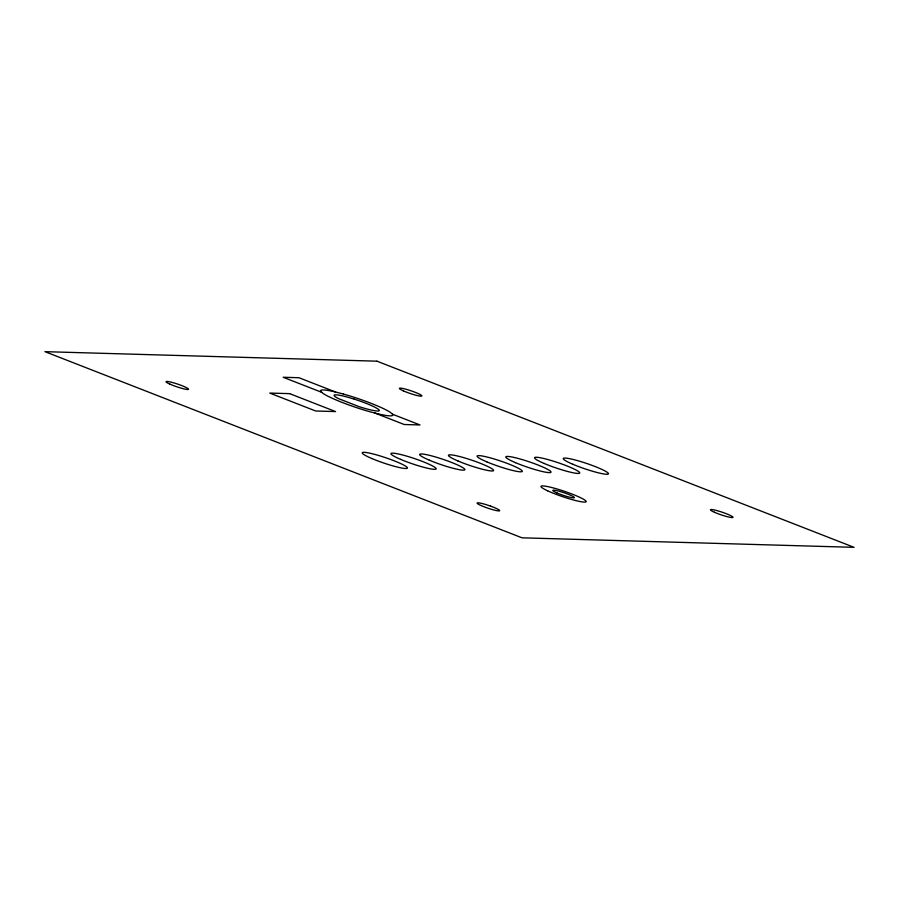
<?xml version="1.0" encoding="UTF-8"?>
<svg xmlns="http://www.w3.org/2000/svg" width="899" height="899" viewBox="0 0 899 899"><rect width="100%" height="100%" fill="white"/><g stroke="black" fill="none" stroke-linecap="round" stroke-linejoin="round"><path stroke-width="1.35" d="M335.563 392.009L298.962 377.726L283.174 377.265L321.752 392.324M392.503 414.225L420.002 424.957L404.235 424.508L374.782 413.012M376.984 361.184L44.95 351.666L522.016 537.816L854.05 547.334L376.984 361.184M289.635 393.638L269.756 393.077L315.695 411L335.574 411.573L289.635 393.638M343.384 394.043L335.136 391.897A38.14 4.517 18.7 0 0 320.774 391.481L323.078 393.459A38.14 4.517 18.7 0 0 370.017 411.776L378.265 413.911A38.14 4.517 18.7 0 0 392.616 414.327L390.323 412.349A38.14 4.517 18.7 0 0 343.384 394.043M354.094 399.077L348.374 397.369A23.846 2.821 18.7 0 0 338.552 398.639L359.297 406.73A23.846 2.821 18.7 0 0 377.715 408.809L374.838 407.18A23.846 2.821 18.7 0 0 354.094 399.077M490.416 506.058L487.472 505.058A11.923 1.416 18.7 0 0 479.122 504.62L481.111 505.564A11.923 1.416 18.7 0 0 498.63 510.902A11.923 1.416 18.7 0 0 490.416 506.058M714.424 512.25A11.923 1.416 18.7 0 0 732.842 517.521A11.923 1.416 18.7 0 0 717.908 510.868A11.923 1.416 18.7 0 0 714.424 512.25M403.291 390.84A11.923 1.416 18.7 0 0 421.71 396.111A11.923 1.416 18.7 0 0 406.775 389.469A11.923 1.416 18.7 0 0 403.291 390.84M169.978 384.165A11.923 1.416 18.7 0 0 188.397 389.424A11.923 1.416 18.7 0 0 173.451 382.783A11.923 1.416 18.7 0 0 169.978 384.165M572.921 464.3A23.846 2.821 18.7 0 0 608.387 473.942A23.846 2.821 18.7 0 0 576.304 460.288A23.846 2.821 18.7 0 0 572.921 464.3M544.198 463.479A23.846 2.821 18.7 0 0 579.664 473.11A23.846 2.821 18.7 0 0 547.581 459.468A23.846 2.821 18.7 0 0 544.198 463.479M515.487 462.659A23.846 2.821 18.7 0 0 550.952 472.29A23.846 2.821 18.7 0 0 518.869 458.647A23.846 2.821 18.7 0 0 515.487 462.659M486.764 461.839A23.846 2.821 18.7 0 0 522.229 471.469A23.846 2.821 18.7 0 0 490.146 457.827A23.846 2.821 18.7 0 0 486.764 461.839M458.052 461.007A23.846 2.821 18.7 0 0 493.517 470.649A23.846 2.821 18.7 0 0 461.434 457.007A23.846 2.821 18.7 0 0 458.052 461.007M429.34 460.187A23.846 2.821 18.7 0 0 464.805 469.829A23.846 2.821 18.7 0 0 432.722 456.175A23.846 2.821 18.7 0 0 429.34 460.187M400.617 459.367A23.846 2.821 18.7 0 0 436.082 468.997A23.846 2.821 18.7 0 0 403.999 455.355A23.846 2.821 18.7 0 0 400.617 459.367M371.905 458.546A23.846 2.821 18.7 0 0 407.371 468.177A23.846 2.821 18.7 0 0 375.288 454.534A23.846 2.821 18.7 0 0 371.905 458.546M547.592 490.787A23.846 2.821 18.7 0 0 585.406 502.058A23.846 2.821 18.7 0 0 557.751 489.191A23.846 2.821 18.7 0 0 547.592 490.787M556.874 492.899A11.395 1.349 18.7 0 0 574.27 497.788A11.395 1.349 18.7 0 0 559.605 491.371A11.395 1.349 18.7 0 0 556.874 492.899"/></g></svg>
